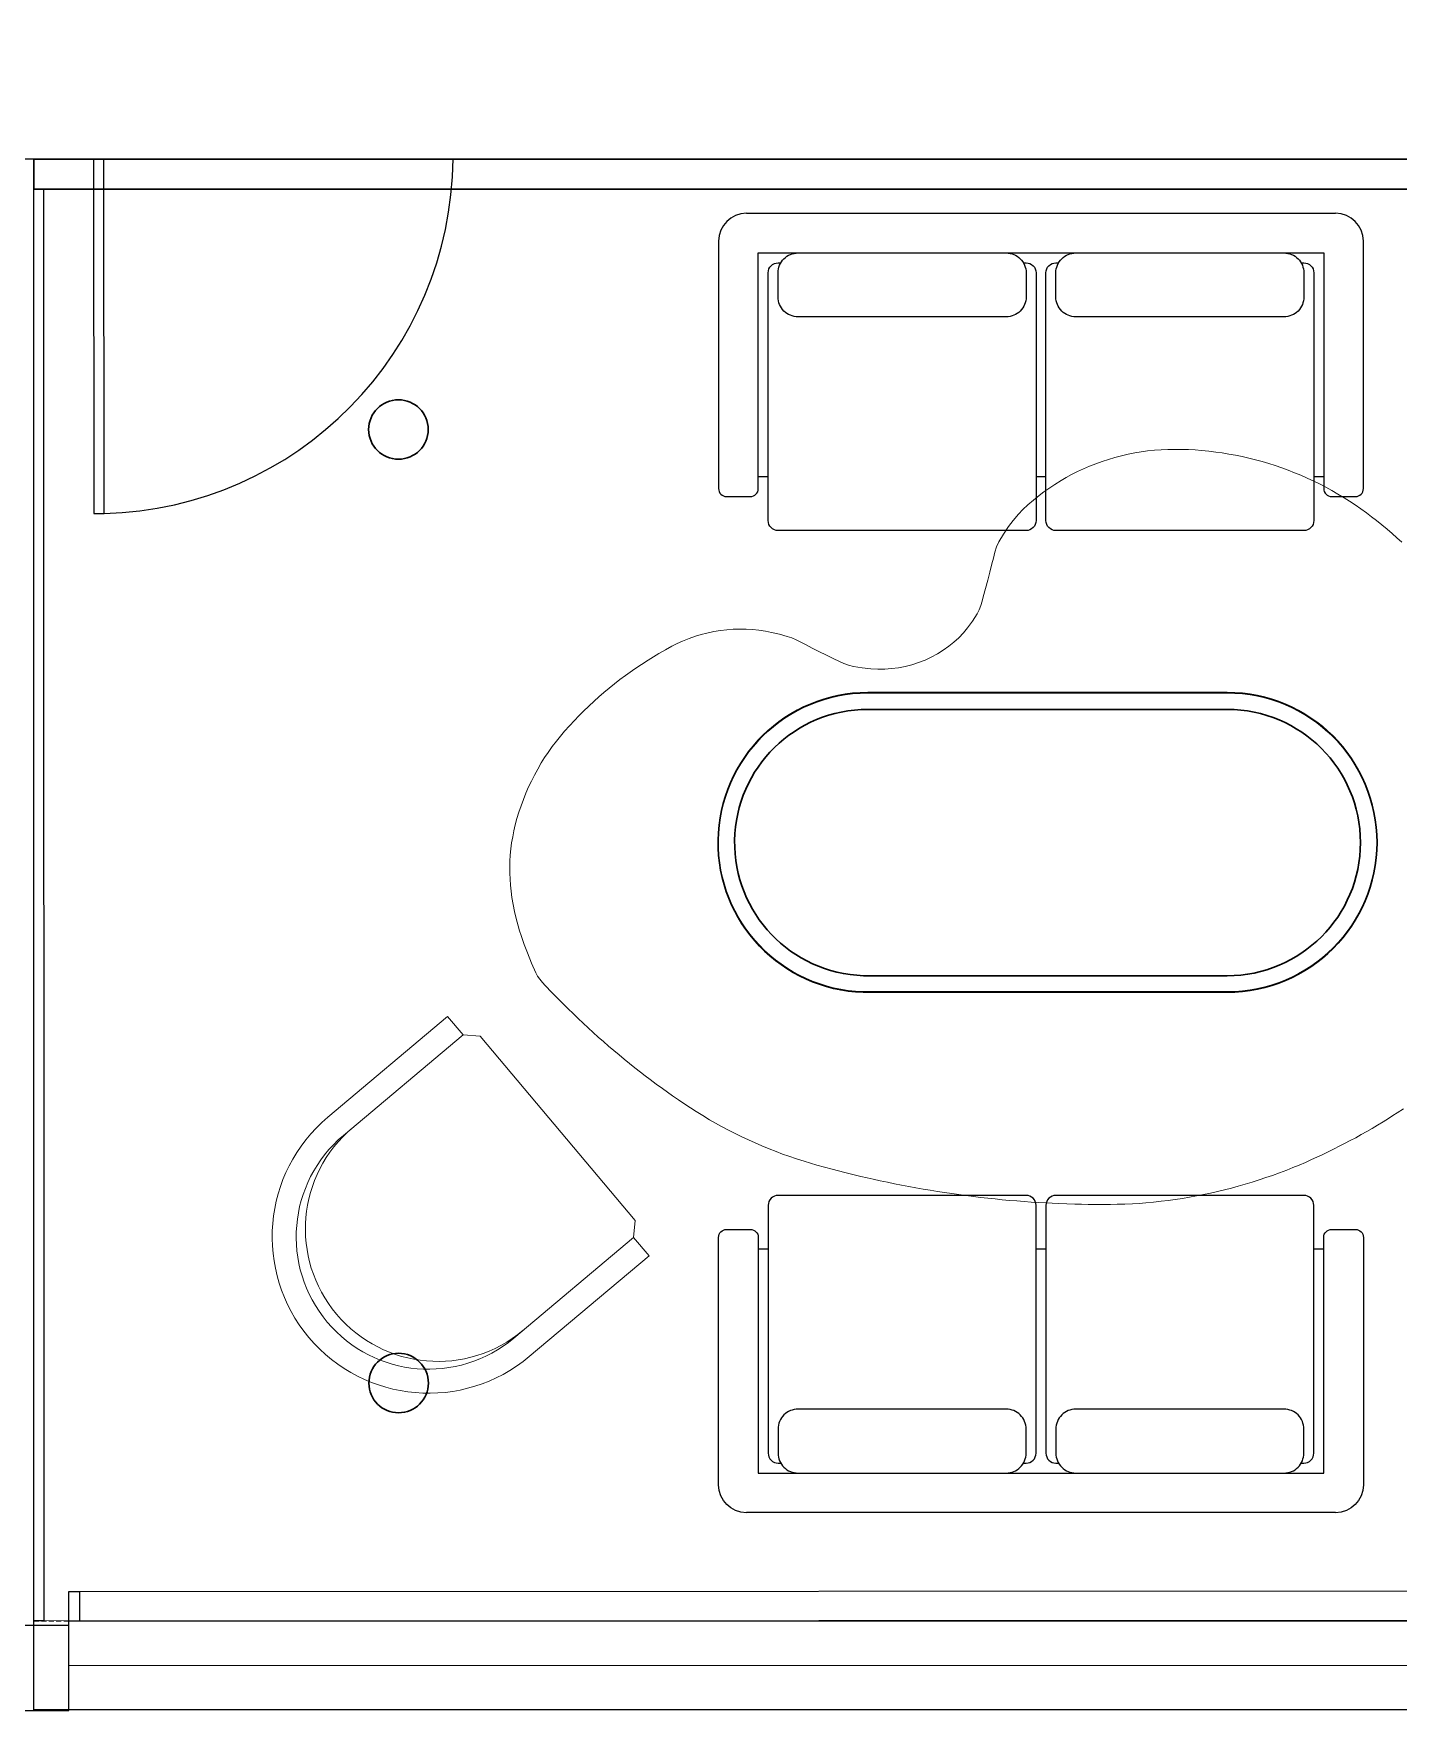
# Model space of a CAD drawing. Header units: inches. Extents: x -950 to 862, y -108 to 714.
# Drawn here: x 645.9 to 783.5, y -107.7 to 61.4 of the extents above; entities that cross this region are included whole.
import ezdxf

# ---------------------------------------------------------------- set-up
doc = ezdxf.new("R2010")
doc.units = ezdxf.units.IN
doc.linetypes.add('DASHED', pattern=[0.75, 0.5, -0.25])
for name, color, linetype, lineweight in [('2 SEATER SOFA', 251, 'Continuous', 25), ('BLINDS', 55, 'Continuous', 25), ('CARPET FLOORING', 254, 'Continuous', 15), ('CEILING-GYPSUM', 83, 'DASHED', 15), ('CENTER TABLE', 252, 'Continuous', 18), ('FACADE WALL', 250, 'Continuous', 25), ('GLASS DOOR', 142, 'Continuous', 25), ('HIGH BACK CHAIR', 252, 'Continuous', 18), ('LIGHT', 40, 'Continuous', 30), ('RUG FLOORING', 122, 'Continuous', 18), ('WALL PANEL- WAITING LOUNGE', 3, 'Continuous', 25), ('WALLPAPER_DININGROOM', 6, 'Continuous', 25)]:
    doc.layers.add(name, color=color, linetype=linetype, lineweight=lineweight)
for name, color, linetype in [('Disturbance_Pillar', 251, 'Continuous'), ('GYPSUM PARTITION', 7, 'Continuous'), ('PLANNER', 7, 'Continuous'), ('Window', 140, 'Continuous')]:
    doc.layers.add(name, color=color, linetype=linetype)
doc.layers.add('GYPSUM PARTITION 1', color=12, linetype='Continuous', lineweight=25, true_color=0xdb0000)

# ---------------------------------------------------------------- blocks, each defined once
blk = doc.blocks.new('GLASS DOOR')
at = {"layer": 'GLASS DOOR'}
blk.add_lwpolyline([(35.16, 1.03), (0, 1.03), (0, 0), (35.16, 0)], close=True, dxfattribs=at)
blk.add_arc((-0.31, 0.18), 35.48, 1.3835, 89.4973, dxfattribs=at)
blk = doc.blocks.new('2 SEATER SOFA')
at = {"layer": '2 SEATER SOFA'}
for p, q in [((11.76, 32.5), (-13.2, 32.5)), ((12.56, 29.3), (12.56, 31.7)), ((-15.99, 29.7), (-15.99, -29.7)), ((-12, -28.5), (-12, 28.5)), ((-12, 28.5), (11.76, 28.5)), ((10.56, 28.5), (10.56, 27.5)), ((10.56, 0.5), (10.56, -0.5)), ((11.76, -28.5), (-12, -28.5)), ((10.56, -27.5), (10.56, -28.5)), ((12.56, -31.7), (12.56, -29.3)), ((-13.2, -32.5), (11.76, -32.5))]:
    blk.add_line(p, q, dxfattribs=at)
for points in [[(-11, 26.23), (-11, 26.5, -0.414214), (-10, 27.5), (14.99, 27.5, -0.414214), (15.99, 26.5), (15.99, 1.5, -0.414214), (14.99, 0.5), (-10, 0.5, -0.414214), (-11, 1.5), (-11, 1.77)], [(-11, -1.77), (-11, -1.5, -0.414214), (-10, -0.5), (14.99, -0.5, -0.414214), (15.99, -1.5), (15.99, -26.5, -0.414214), (14.99, -27.5), (-10, -27.5, -0.414214), (-11, -26.5), (-11, -26.23)]]:
    blk.add_lwpolyline(points, format="xyb", dxfattribs=at)
for points in [[(-5.56, 24.5), (-5.56, 3.5, -0.414214), (-7.56, 1.5), (-10, 1.5, -0.414214), (-12, 3.5), (-12, 24.5, -0.414214), (-10, 26.5), (-7.56, 26.5, -0.414214)], [(-5.56, -3.5), (-5.56, -24.5, -0.414214), (-7.56, -26.5), (-10, -26.5, -0.414214), (-12, -24.5), (-12, -3.5, -0.414214), (-10, -1.5), (-7.56, -1.5, -0.414214)]]:
    blk.add_lwpolyline(points, format="xyb", close=True, dxfattribs=at)
for centre, radius, start, end in [((-13.2, 29.7), 2.8, 90, 180), ((11.76, 31.7), 0.8, 0, 90), ((11.76, 29.3), 0.8, 270, 0), ((11.76, -29.3), 0.8, 0, 90), ((-13.2, -29.7), 2.8, 180, 270), ((11.76, -31.7), 0.8, 270, 0)]:
    blk.add_arc(centre, radius, start, end, dxfattribs=at)
blk = doc.blocks.new('LoungeChair')
at = {"layer": 'HIGH BACK CHAIR', "linetype": 'ByBlock'}
for p, q in [((15.17, 15.77), (-0.61, 15.77)), ((15.17, 13.35), (15.17, 15.77)), ((-0.61, 13.35), (15.17, 13.35)), ((15.17, 13.35), (16.38, 12.13)), ((16.38, 12.13), (16.38, -12.13)), ((15.17, -13.35), (-0.61, -13.35)), ((16.38, -12.13), (15.17, -13.35)), ((15.17, -15.77), (15.17, -13.35)), ((-0.61, -15.77), (15.17, -15.77))]:
    blk.add_line(p, q, dxfattribs=at)
for centre, radius in [((-0.61, 0), 15.77), ((-0.61, 0), 13.35), ((0.61, 0), 13.35)]:
    blk.add_arc(centre, radius, 90, 270, dxfattribs=at)
blk = doc.blocks.new('CIRCLE PANEL LIGHT')
at = {"layer": 'LIGHT'}
blk.add_circle((5466.83, 318.79), 3, dxfattribs=at)
blk = doc.blocks.new('CentreTable_Cyclinde_L4.5ft')
at = {"layer": 'CENTER TABLE'}
blk.add_lwpolyline([(5678.2, -126.29), (5714.44, -126.29, -1), (5714.44, -156.48), (5677.74, -156.48, -0.984553), (5678.2, -126.29, 0.015491)], format="xyb", dxfattribs=at)
blk = doc.blocks.new('HangingLightPill')
at = {"layer": 'LIGHT'}
blk.add_lwpolyline([(5678.2, -362.67), (5714.44, -362.67, -1), (5714.44, -392.86), (5677.74, -392.86, -0.984553), (5678.2, -362.67, 0.015491)], format="xyb", dxfattribs=at)
blk.add_lwpolyline([(5678.2, -364.34), (5714.44, -364.34, -1), (5714.44, -391.19), (5677.76, -391.19, -0.98363), (5678.2, -364.34, 0.000031)], format="xyb", close=True, dxfattribs=at)
blk = doc.blocks.new('BLINDS- WAITING AREA 3')
at = {"layer": 'BLINDS'}
for points in [[(5597.65, -216.96), (5748.83, -216.89), (5748.83, -219.89), (5597.65, -219.96)], [(5597.65, -216.96), (5598.74, -216.96), (5598.74, -219.96), (5597.65, -219.96)], [(5747.48, -216.89), (5748.83, -216.89), (5748.83, -219.89), (5747.48, -219.89)]]:
    blk.add_lwpolyline(points, close=True, dxfattribs=at)
blk = doc.blocks.new('LoungeRoom')
at = {"layer": 'WALLPAPER_DININGROOM'}
blk.add_lwpolyline([(645.96, 48.75), (836.63, 48.75), (836.63, -107.6), (645.96, -107.6)], close=True, dxfattribs=at)

msp = doc.modelspace()

# ---------------------------------------------------------------- linework, layer by layer
at = {"layer": 'CARPET FLOORING'}
for points in [[(480.25, 312.87), (480.23, 255.47), (510.82, 255.51), (510.83, 203.13), (453.95, 203.12), (453.95, -98.64), (642.97, -98.64), (642.97, 33.65), (630.87, 33.65), (630.86, 48.74), (645.96, 48.74), (645.96, 45.7), (815.46, 45.76), (815.46, 185.15), (746.95, 185.15), (698.05, 231.46), (700.13, 233.66), (613.18, 315.92), (611.98, 312.9), (480.25, 312.93)], [(645.96, 45.73), (645.99, -98.64), (800.68, -98.6), (833.54, -98.6), (833.54, 33.69), (815.47, 33.69), (815.46, 45.76)]]:
    msp.add_lwpolyline(points, close=True, dxfattribs=at)
at = {"layer": 'CEILING-GYPSUM'}
for points in [[(510.83, 203.13), (453.95, 203.12), (454.01, -98.64), (642.94, -98.64), (642.97, 33.65), (630.87, 33.65), (630.86, 48.74), (815.46, 48.78), (815.43, 185.15), (746.97, 185.13), (611.98, 312.9), (480.25, 312.87), (480.23, 255.47), (510.82, 255.46)], [(645.96, 45.7), (645.99, -98.67), (833.54, -98.62), (833.54, 33.66), (815.47, 33.66), (815.46, 45.73)]]:
    msp.add_lwpolyline(points, close=True, dxfattribs=at)
at = {"layer": 'Disturbance_Pillar'}
msp.add_lwpolyline([(645.96, 45.73), (645.96, 48.74), (630.86, 48.74)], dxfattribs=at)
at = {"layer": 'FACADE WALL'}
for points in [[(613.69, -107.67), (649.5, -107.67), (649.5, -99.09), (613.69, -99.09)], [(649.5, -98.64), (800.68, -98.64), (800.68, -107.6), (649.5, -107.6)]]:
    msp.add_lwpolyline(points, close=True, dxfattribs=at)
at = {"layer": 'GYPSUM PARTITION'}
msp.add_lwpolyline([(815.46, 48.78), (653.05, 48.74)], dxfattribs=at)
at = {"layer": 'GYPSUM PARTITION 1'}
msp.add_lwpolyline([(645.96, 45.7), (815.46, 45.7), (815.46, 48.75), (645.96, 48.75)], close=True, dxfattribs=at)
at = {"layer": 'RUG FLOORING'}
msp.add_lwpolyline([(783.89, 10.12), (783.4, 10.57), (782.91, 11), (782.42, 11.42), (781.88, 11.86), (781.34, 12.29), (780.83, 12.68), (780.31, 13.07), (779.75, 13.47), (779.17, 13.87), (778.62, 14.24), (778.06, 14.6), (777.44, 14.97), (776.82, 15.33), (776.23, 15.65), (775.64, 15.96), (775, 16.28), (774.35, 16.58), (773.72, 16.86), (773.08, 17.12), (772.44, 17.38), (771.79, 17.61), (771.13, 17.84), (770.48, 18.05), (769.81, 18.24), (769.15, 18.43), (768.47, 18.6), (767.8, 18.75), (767.12, 18.89), (766.44, 19.01), (765.79, 19.12), (765.14, 19.21), (764.42, 19.29), (763.7, 19.37), (763.04, 19.42), (762.37, 19.45), (761.65, 19.48), (760.94, 19.48), (760.29, 19.47), (759.64, 19.44), (758.95, 19.39), (758.25, 19.32), (757.61, 19.24), (756.97, 19.13), (756.29, 18.99), (755.61, 18.83), (754.96, 18.66), (754.31, 18.47), (753.67, 18.26), (753.04, 18.03), (752.41, 17.78), (751.8, 17.52), (751.19, 17.23), (750.59, 16.93), (750.06, 16.64), (749.54, 16.34), (748.91, 15.94), (748.29, 15.53), (747.8, 15.19), (747.32, 14.83), (746.74, 14.36), (746.17, 13.87), (745.68, 13.41), (745.23, 12.93), (744.71, 12.32), (744.23, 11.69), (743.73, 10.93), (743.27, 10.14), (743.04, 9.64), (742.86, 9.11), (742.71, 8.52), (742.56, 7.93), (742.35, 7.11), (742.14, 6.29), (741.92, 5.46), (741.69, 4.62), (741.57, 4.18), (741.44, 3.75), (741.29, 3.31), (741.08, 2.89), (740.62, 2.17), (740.11, 1.47), (739.69, 0.97), (739.23, 0.49), (738.74, 0.04), (738.23, -0.37), (737.66, -0.78), (737.07, -1.14), (736.45, -1.47), (735.82, -1.76), (735.16, -2.02), (734.49, -2.23), (733.82, -2.41), (733.15, -2.54), (732.45, -2.63), (731.76, -2.68), (731.06, -2.69), (730.37, -2.65), (729.48, -2.55), (728.6, -2.4), (728.11, -2.28), (727.64, -2.1), (727.13, -1.87), (726.62, -1.63), (725.87, -1.28), (725.12, -0.91), (724.44, -0.57), (723.77, -0.21), (723.3, 0.03), (722.82, 0.27), (722.38, 0.46), (721.92, 0.62), (721.14, 0.84), (720.35, 1.03), (719.72, 1.15), (719.08, 1.24), (718.43, 1.31), (717.79, 1.35), (717.14, 1.36), (716.49, 1.34), (715.85, 1.29), (715.2, 1.21), (714.52, 1.1), (713.83, 0.96), (713.25, 0.81), (712.69, 0.63), (712.03, 0.4), (711.38, 0.14), (710.84, -0.11), (710.31, -0.37), (709.64, -0.73), (708.98, -1.11), (708.44, -1.43), (707.9, -1.76), (707.24, -2.2), (706.57, -2.64), (706.09, -2.98), (705.61, -3.32), (705.05, -3.74), (704.51, -4.17), (703.97, -4.6), (703.43, -5.05), (702.95, -5.47), (702.47, -5.9), (701.92, -6.41), (701.39, -6.92), (700.92, -7.39), (700.47, -7.86), (699.97, -8.4), (699.48, -8.94), (699.07, -9.43), (698.67, -9.93), (698.24, -10.49), (697.83, -11.07), (697.47, -11.6), (697.13, -12.14), (696.78, -12.75), (696.44, -13.37), (696.14, -13.96), (695.86, -14.56), (695.58, -15.19), (695.33, -15.82), (695.09, -16.46), (694.87, -17.1), (694.68, -17.74), (694.51, -18.39), (694.37, -18.99), (694.25, -19.59), (694.14, -20.2), (694.06, -20.8), (694, -21.42), (693.96, -22.03), (693.95, -22.64), (693.95, -23.26), (693.98, -23.86), (694.02, -24.46), (694.09, -25.08), (694.17, -25.7), (694.29, -26.4), (694.43, -27.1), (694.6, -27.83), (694.79, -28.55), (694.94, -29.05), (695.1, -29.55), (695.41, -30.43), (695.73, -31.3), (696.13, -32.32), (696.58, -33.31), (696.76, -33.63), (696.98, -33.94), (697.25, -34.26), (697.54, -34.57), (698.2, -35.27), (698.88, -35.95), (699.69, -36.76), (700.51, -37.57), (700.68, -37.73), (700.84, -37.89), (701.34, -38.37), (701.85, -38.84), (702.36, -39.31), (702.88, -39.77), (703.39, -40.23), (703.92, -40.68), (704.44, -41.13), (704.97, -41.57), (705.5, -42.01), (706.04, -42.45), (706.58, -42.88), (707.13, -43.31), (707.62, -43.69), (708.12, -44.07), (708.73, -44.52), (709.34, -44.97), (709.85, -45.33), (710.36, -45.69), (710.98, -46.12), (711.61, -46.55), (712.18, -46.92), (712.75, -47.28), (713.42, -47.7), (714.1, -48.11), (714.7, -48.45), (715.3, -48.78), (715.99, -49.15), (716.69, -49.5), (717.35, -49.83), (718.01, -50.14), (718.68, -50.44), (719.36, -50.73), (720.09, -51.04), (720.82, -51.33), (721.46, -51.57), (722.1, -51.79), (722.86, -52.05), (723.62, -52.3), (724.26, -52.49), (724.9, -52.68), (725.68, -52.89), (726.47, -53.11), (727.1, -53.27), (727.73, -53.43), (728.54, -53.63), (729.36, -53.82), (729.97, -53.97), (730.58, -54.11), (731.3, -54.26), (732.02, -54.41), (732.73, -54.56), (733.45, -54.7), (734.17, -54.84), (734.89, -54.97), (735.62, -55.1), (736.34, -55.22), (737.06, -55.34), (737.79, -55.45), (738.51, -55.56), (739.24, -55.66), (739.96, -55.76), (740.69, -55.85), (741.42, -55.94), (742.15, -56.02), (742.88, -56.1), (743.6, -56.17), (744.33, -56.24), (745.06, -56.3), (745.8, -56.36), (746.53, -56.41), (747.26, -56.46), (747.99, -56.5), (748.63, -56.53), (749.28, -56.56), (750.1, -56.59), (750.92, -56.62), (751.58, -56.64), (752.25, -56.65), (753.05, -56.66), (753.85, -56.66), (754.51, -56.66), (755.18, -56.64), (755.96, -56.62), (756.74, -56.58), (757.41, -56.54), (758.08, -56.49), (758.84, -56.42), (759.61, -56.33), (760.33, -56.25), (761.04, -56.15), (761.76, -56.04), (762.47, -55.92), (763.18, -55.79), (763.89, -55.66), (764.59, -55.51), (765.3, -55.35), (766, -55.18), (766.7, -55), (767.4, -54.81), (768.09, -54.62), (768.81, -54.4), (769.52, -54.17), (770.18, -53.95), (770.84, -53.72), (771.56, -53.46), (772.28, -53.18), (772.9, -52.94), (773.53, -52.68), (774.16, -52.41), (774.79, -52.13), (775.32, -51.89), (775.85, -51.64), (776.45, -51.35), (777.05, -51.06), (777.58, -50.79), (778.12, -50.51), (778.68, -50.22), (779.24, -49.92), (779.8, -49.61), (780.35, -49.3), (780.9, -48.98), (781.45, -48.65), (781.99, -48.32), (782.53, -47.99), (782.98, -47.7), (783.43, -47.41), (784.04, -47)], dxfattribs=at)
at = {"layer": 'WALL PANEL- WAITING LOUNGE'}
msp.add_lwpolyline([(645.96, 45.7), (646.96, 45.7), (646.99, -98.64), (645.99, -98.64)], close=True, dxfattribs=at)
at = {"layer": 'Window'}
msp.add_lwpolyline([(649.5, -103.14), (800.68, -103.1)], dxfattribs=at)

# ---------------------------------------------------------------- block references
at = {"layer": '2 SEATER SOFA', "rotation": 270}
msp.add_blockref('2 SEATER SOFA', (747.51, 27.28), dxfattribs=at)
at = {"layer": '2 SEATER SOFA', "xscale": -1, "rotation": 270}
msp.add_blockref('2 SEATER SOFA', (747.51, -71.73), dxfattribs=at)
at = {"layer": 'BLINDS'}
msp.add_blockref('BLINDS- WAITING AREA 3', (-4948.15, 121.29), dxfattribs=at)
at = {"layer": 'CENTER TABLE'}
msp.add_blockref('CentreTable_Cyclinde_L4.5ft', (-4948.15, 121.29), dxfattribs=at)
at = {"layer": 'GLASS DOOR', "xscale": 1.016187813370097, "yscale": 1.016187813370097, "zscale": 1.016187813370097, "rotation": 270.0135388976826}
msp.add_blockref('GLASS DOOR', (652, 48.75), dxfattribs=at)
at = {"layer": 'HIGH BACK CHAIR', "xscale": -1, "rotation": 220.0794902027856}
msp.add_blockref('LoungeChair', (686.24, -59.52), dxfattribs=at)
at = {"layer": 'LIGHT', "xscale": -1, "rotation": 180}
for p in [(-4784.1, 340.27), (-4784.08, 244.13)]:
    msp.add_blockref('CIRCLE PANEL LIGHT', p, dxfattribs=at)
at = {"layer": 'LIGHT'}
msp.add_blockref('HangingLightPill', (-4948.15, 357.6), dxfattribs=at)
at = {"layer": 'PLANNER'}
msp.add_blockref('LoungeRoom', (0, 0), dxfattribs=at)

doc.saveas('drawing.dxf')
